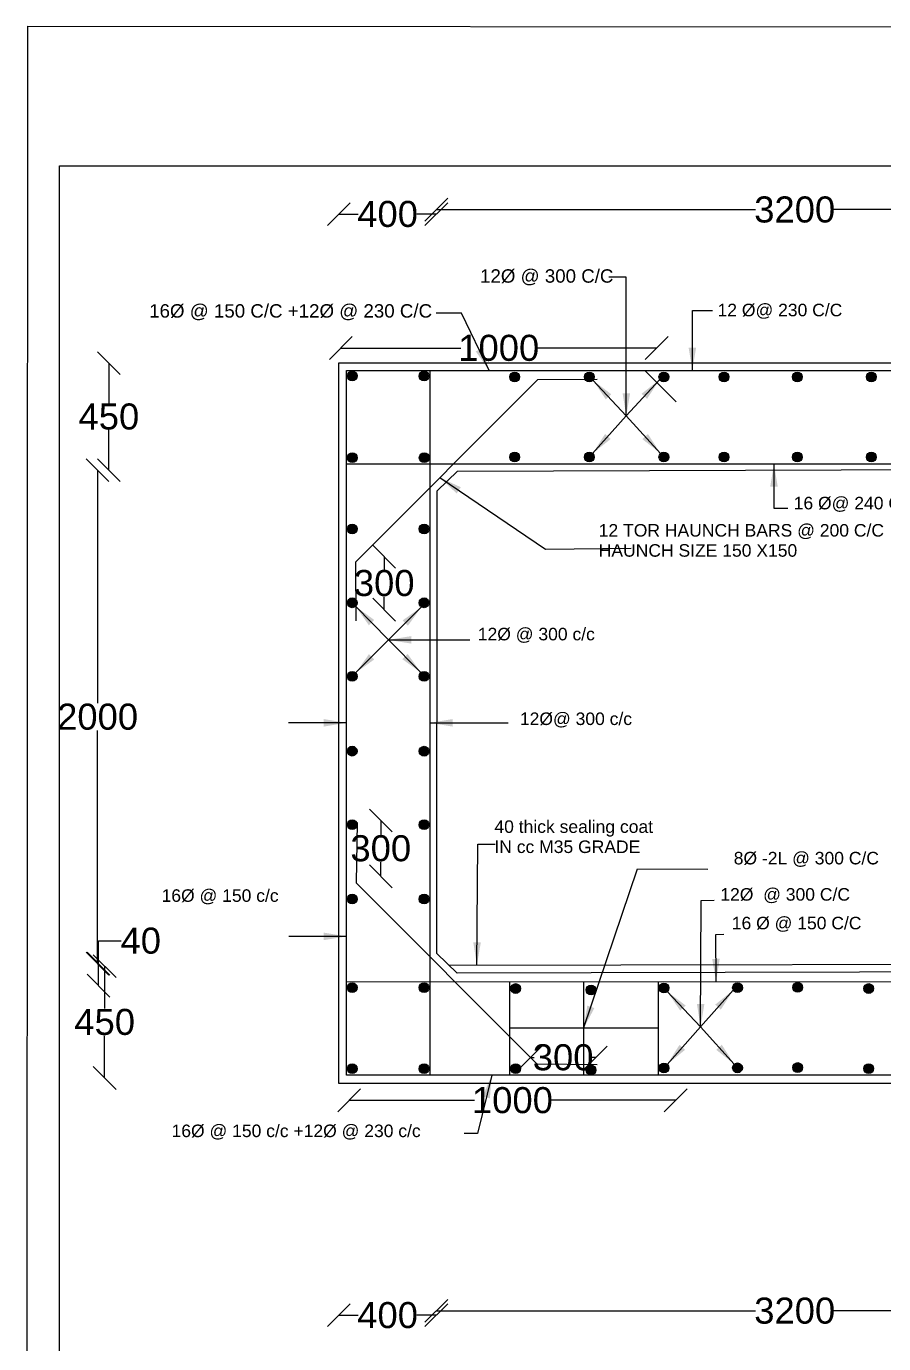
# Model space of a CAD drawing. Header units: metres. Extents: x -13745 to -12608, y -64300 to -63508.
# Drawn here: x -13744.6 to -13481.5, y -63912 to -63507.6 of the extents above; entities that cross this region are included whole.
import ezdxf

# ---------------------------------------------------------------- set-up
doc = ezdxf.new("R2010")
doc.units = ezdxf.units.M
doc.header["$MEASUREMENT"] = 0
doc.layers.add('DRAWING', color=7, linetype='Continuous')
doc.styles.get("Standard").update_dxf_attribs({"font": 'ARIAL_1.TTF'})
doc.dimstyles.get("Standard").update_dxf_attribs({"dimtxt": 8, "dimasz": 7, "dimexe": 0.18, "dimexo": 0.0625, "dimgap": 0.09, "dimtad": 0, "dimtih": 1, "dimtoh": 1, "dimdec": 0, "dimzin": 0, "dimdsep": 46, "dimtxsty": 'Standard', "dimblk": 'OBLIQUE', "dimcen": 0, "dimse1": 1, "dimse2": 1, "dimadec": 0, "dimazin": 0, "dimtfac": 1, "dimtdec": 0, "dimtofl": 0, "dimtmove": 0, "dimatfit": 3, "dimfxl": 0, "dimtolj": 1, "dimtzin": 0, "dimarcsym": 0})
picture_1 = doc.add_image_def('image1.jpg', size_in_pixel=(4746, 3309))

# ---------------------------------------------------------------- blocks, each defined once
blk = doc.blocks.new('_Oblique')
at = {"color": 0, "linetype": 'ByBlock', "lineweight": -2}
blk.add_line((-0.5, -0.5), (0.5, 0.5), dxfattribs=at)
blk = doc.blocks.new('*D5')
at = {"layer": 'Defpoints', "color": 0}
for p in [(-13648.71, -63564.89), (-13618.81, -63565.21), (-13618.81, -63565.21)]:
    blk.add_point(p, dxfattribs=at)
at = {"layer": 'DRAWING', "color": 0, "lineweight": -2}
for p, q in [((-13648.71, -63565.21), (-13642.84, -63565.21)), ((-13618.81, -63565.21), (-13624.69, -63565.21))]:
    blk.add_line(p, q, dxfattribs=at)
at = {"layer": 'DRAWING', "color": 0, "lineweight": -2, "xscale": 7, "yscale": 7, "zscale": 7, "rotation": 180}
blk.add_blockref('_Oblique', (-13648.71, -63565.21), dxfattribs=at)
at = {"layer": 'DRAWING', "color": 0, "lineweight": -2, "xscale": 7, "yscale": 7, "zscale": 7}
blk.add_blockref('_Oblique', (-13618.81, -63565.21), dxfattribs=at)
at = {"layer": 'DRAWING', "color": 0, "insert": (-13633.76, -63565.21), "char_height": 8, "attachment_point": 5}
blk.add_mtext('\\A1;400', dxfattribs=at)
blk = doc.blocks.new('*D6')
at = {"layer": 'Defpoints', "color": 0}
for p in [(-13618.81, -63565.21), (-13398.77, -63563.84), (-13398.77, -63564.09)]:
    blk.add_point(p, dxfattribs=at)
at = {"layer": 'DRAWING', "color": 0, "lineweight": -2}
for p, q in [((-13618.81, -63563.84), (-13520.81, -63563.84)), ((-13398.77, -63563.84), (-13496.77, -63563.84))]:
    blk.add_line(p, q, dxfattribs=at)
at = {"layer": 'DRAWING', "color": 0, "lineweight": -2, "xscale": 7, "yscale": 7, "zscale": 7, "rotation": 180}
blk.add_blockref('_Oblique', (-13618.81, -63563.84), dxfattribs=at)
at = {"layer": 'DRAWING', "color": 0, "lineweight": -2, "xscale": 7, "yscale": 7, "zscale": 7}
blk.add_blockref('_Oblique', (-13398.77, -63563.84), dxfattribs=at)
at = {"layer": 'DRAWING', "color": 0, "insert": (-13508.79, -63563.84), "char_height": 8, "attachment_point": 5}
blk.add_mtext('\\A1;3200', dxfattribs=at)
blk = doc.blocks.new('*D12')
at = {"layer": 'Defpoints', "color": 0}
for p in [(-13648.1, -63607.02), (-13551.18, -63606.32), (-13551.18, -63607.02)]:
    blk.add_point(p, dxfattribs=at)
at = {"layer": 'DRAWING', "color": 0, "lineweight": -2}
for p, q in [((-13648.1, -63606.32), (-13611.29, -63606.32)), ((-13551.18, -63606.32), (-13588, -63606.32))]:
    blk.add_line(p, q, dxfattribs=at)
at = {"layer": 'DRAWING', "color": 0, "lineweight": -2, "xscale": 7, "yscale": 7, "zscale": 7, "rotation": 180}
blk.add_blockref('_Oblique', (-13648.1, -63606.32), dxfattribs=at)
at = {"layer": 'DRAWING', "color": 0, "lineweight": -2, "xscale": 7, "yscale": 7, "zscale": 7}
blk.add_blockref('_Oblique', (-13551.18, -63606.32), dxfattribs=at)
at = {"layer": 'DRAWING', "color": 0, "insert": (-13599.64, -63606.32), "char_height": 8, "attachment_point": 5}
blk.add_mtext('\\A1;1000', dxfattribs=at)
blk = doc.blocks.new('*D16')
at = {"layer": 'Defpoints', "color": 0}
for p in [(-13722.12, -63610.98), (-13722.12, -63643.81), (-13719.32, -63643.81)]:
    blk.add_point(p, dxfattribs=at)
at = {"layer": 'DRAWING', "color": 0, "lineweight": -2}
for p, q in [((-13719.32, -63610.98), (-13719.32, -63623.22)), ((-13719.32, -63643.81), (-13719.32, -63631.57))]:
    blk.add_line(p, q, dxfattribs=at)
at = {"layer": 'DRAWING', "color": 0, "lineweight": -2, "xscale": 7, "yscale": 7, "zscale": 7}
for p, rotation in [((-13719.32, -63610.98), 90), ((-13719.32, -63643.81), 270)]:
    blk.add_blockref('_Oblique', p, dxfattribs=dict(at, rotation=rotation))
at = {"layer": 'DRAWING', "color": 0, "insert": (-13719.32, -63627.4), "char_height": 8, "attachment_point": 5}
blk.add_mtext('\\A1;450', dxfattribs=at)
blk = doc.blocks.new('*D17')
at = {"layer": 'Defpoints', "color": 0}
for p in [(-13719.32, -63643.81), (-13722.78, -63795.34), (-13719.32, -63795.34)]:
    blk.add_point(p, dxfattribs=at)
at = {"layer": 'DRAWING', "color": 0, "lineweight": -2}
for p, q in [((-13722.78, -63643.81), (-13722.78, -63715.4)), ((-13722.78, -63795.34), (-13722.78, -63723.75))]:
    blk.add_line(p, q, dxfattribs=at)
at = {"layer": 'DRAWING', "color": 0, "lineweight": -2, "xscale": 7, "yscale": 7, "zscale": 7}
for p, rotation in [((-13722.78, -63643.81), 90), ((-13722.78, -63795.34), 270)]:
    blk.add_blockref('_Oblique', p, dxfattribs=dict(at, rotation=rotation))
at = {"layer": 'DRAWING', "color": 0, "insert": (-13722.78, -63719.57), "char_height": 8, "attachment_point": 5}
blk.add_mtext('\\A1;2000', dxfattribs=at)
blk = doc.blocks.new('*D18')
at = {"layer": 'Defpoints', "color": 0}
for p in [(-13722.78, -63795.34), (-13722.78, -63802.09), (-13722.5, -63802.09)]:
    blk.add_point(p, dxfattribs=at)
at = {"layer": 'DRAWING', "color": 0, "lineweight": -2}
for p, q in [((-13722.5, -63795.34), (-13722.5, -63788.34)), ((-13722.5, -63788.34), (-13715.5, -63788.34)), ((-13722.5, -63802.09), (-13722.5, -63795.34))]:
    blk.add_line(p, q, dxfattribs=at)
at = {"layer": 'DRAWING', "color": 0, "lineweight": -2, "xscale": 7, "yscale": 7, "zscale": 7}
for p, rotation in [((-13722.5, -63795.34), 90), ((-13722.5, -63802.09), 270)]:
    blk.add_blockref('_Oblique', p, dxfattribs=dict(at, rotation=rotation))
at = {"layer": 'DRAWING', "color": 0, "insert": (-13709.53, -63788.34), "char_height": 8, "attachment_point": 5}
blk.add_mtext('\\A1;40', dxfattribs=at)
blk = doc.blocks.new('*D19')
at = {"layer": 'Defpoints', "color": 0}
for p in [(-13721.96, -63796.15), (-13721.96, -63830.44), (-13720.61, -63830.44)]:
    blk.add_point(p, dxfattribs=at)
at = {"layer": 'DRAWING', "color": 0, "lineweight": -2}
for p, q in [((-13720.61, -63796.15), (-13720.61, -63809.12)), ((-13720.61, -63830.44), (-13720.61, -63817.47))]:
    blk.add_line(p, q, dxfattribs=at)
at = {"layer": 'DRAWING', "color": 0, "lineweight": -2, "xscale": 7, "yscale": 7, "zscale": 7}
for p, rotation in [((-13720.61, -63796.15), 90), ((-13720.61, -63830.44), 270)]:
    blk.add_blockref('_Oblique', p, dxfattribs=dict(at, rotation=rotation))
at = {"layer": 'DRAWING', "color": 0, "insert": (-13720.61, -63813.29), "char_height": 8, "attachment_point": 5}
blk.add_mtext('\\A1;450', dxfattribs=at)
blk = doc.blocks.new('*D20')
at = {"layer": 'Defpoints', "color": 0}
for p in [(-13641.91, -63670.38), (-13641.91, -63686.68), (-13634.81, -63686.68)]:
    blk.add_point(p, dxfattribs=at)
at = {"layer": 'DRAWING', "color": 0, "lineweight": -2}
for p, q in [((-13634.81, -63670.38), (-13634.81, -63674.36)), ((-13634.81, -63686.68), (-13634.81, -63682.71))]:
    blk.add_line(p, q, dxfattribs=at)
at = {"layer": 'DRAWING', "color": 0, "lineweight": -2, "xscale": 7, "yscale": 7, "zscale": 7}
for p, rotation in [((-13634.81, -63670.38), 90), ((-13634.81, -63686.68), 270)]:
    blk.add_blockref('_Oblique', p, dxfattribs=dict(at, rotation=rotation))
at = {"layer": 'DRAWING', "color": 0, "insert": (-13634.81, -63678.53), "char_height": 8, "attachment_point": 5}
blk.add_mtext('\\A1;300', dxfattribs=at)
blk = doc.blocks.new('*D36')
at = {"layer": 'Defpoints', "color": 0}
for p in [(-13638.74, -63751.42), (-13638.74, -63768.53), (-13635.86, -63768.53)]:
    blk.add_point(p, dxfattribs=at)
at = {"layer": 'DRAWING', "color": 0, "lineweight": -2}
for p, q in [((-13635.86, -63751.42), (-13635.86, -63755.8)), ((-13635.86, -63768.53), (-13635.86, -63764.15))]:
    blk.add_line(p, q, dxfattribs=at)
at = {"layer": 'DRAWING', "color": 0, "lineweight": -2, "xscale": 7, "yscale": 7, "zscale": 7}
for p, rotation in [((-13635.86, -63751.42), 90), ((-13635.86, -63768.53), 270)]:
    blk.add_blockref('_Oblique', p, dxfattribs=dict(at, rotation=rotation))
at = {"layer": 'DRAWING', "color": 0, "insert": (-13635.86, -63759.97), "char_height": 8, "attachment_point": 5}
blk.add_mtext('\\A1;300', dxfattribs=at)
blk = doc.blocks.new('*D37')
at = {"layer": 'Defpoints', "color": 0}
for p in [(-13645.54, -63836.26), (-13545.34, -63836.26), (-13545.34, -63837.31)]:
    blk.add_point(p, dxfattribs=at)
at = {"layer": 'DRAWING', "color": 0, "lineweight": -2}
for p, q in [((-13645.54, -63837.31), (-13607.09, -63837.31)), ((-13545.34, -63837.31), (-13583.8, -63837.31))]:
    blk.add_line(p, q, dxfattribs=at)
at = {"layer": 'DRAWING', "color": 0, "lineweight": -2, "xscale": 7, "yscale": 7, "zscale": 7, "rotation": 180}
blk.add_blockref('_Oblique', (-13645.54, -63837.31), dxfattribs=at)
at = {"layer": 'DRAWING', "color": 0, "lineweight": -2, "xscale": 7, "yscale": 7, "zscale": 7}
blk.add_blockref('_Oblique', (-13545.34, -63837.31), dxfattribs=at)
at = {"layer": 'DRAWING', "color": 0, "insert": (-13595.44, -63837.31), "char_height": 8, "attachment_point": 5}
blk.add_mtext('\\A1;1000', dxfattribs=at)
blk = doc.blocks.new('*D38')
at = {"layer": 'Defpoints', "color": 0}
for p in [(-13589.89, -63824.2), (-13569.86, -63824.15), (-13569.86, -63824.2)]:
    blk.add_point(p, dxfattribs=at)
at = {"layer": 'DRAWING', "color": 0, "lineweight": -2}
for p, q in [((-13589.89, -63824.15), (-13588.79, -63824.15)), ((-13569.86, -63824.15), (-13570.96, -63824.15))]:
    blk.add_line(p, q, dxfattribs=at)
at = {"layer": 'DRAWING', "color": 0, "lineweight": -2, "xscale": 7, "yscale": 7, "zscale": 7, "rotation": 180}
blk.add_blockref('_Oblique', (-13589.89, -63824.15), dxfattribs=at)
at = {"layer": 'DRAWING', "color": 0, "lineweight": -2, "xscale": 7, "yscale": 7, "zscale": 7}
blk.add_blockref('_Oblique', (-13569.86, -63824.15), dxfattribs=at)
at = {"layer": 'DRAWING', "color": 0, "insert": (-13579.88, -63824.15), "char_height": 8, "attachment_point": 5}
blk.add_mtext('\\A1;300', dxfattribs=at)
blk = doc.blocks.new('*D51')
at = {"layer": 'Defpoints', "color": 0}
for p in [(-13648.71, -63902.99), (-13618.81, -63903.31), (-13618.81, -63903.31)]:
    blk.add_point(p, dxfattribs=at)
at = {"layer": 'DRAWING', "color": 0, "lineweight": -2}
for p, q in [((-13648.71, -63903.31), (-13642.84, -63903.31)), ((-13618.81, -63903.31), (-13624.69, -63903.31))]:
    blk.add_line(p, q, dxfattribs=at)
at = {"layer": 'DRAWING', "color": 0, "lineweight": -2, "xscale": 7, "yscale": 7, "zscale": 7, "rotation": 180}
blk.add_blockref('_Oblique', (-13648.71, -63903.31), dxfattribs=at)
at = {"layer": 'DRAWING', "color": 0, "lineweight": -2, "xscale": 7, "yscale": 7, "zscale": 7}
blk.add_blockref('_Oblique', (-13618.81, -63903.31), dxfattribs=at)
at = {"layer": 'DRAWING', "color": 0, "insert": (-13633.76, -63903.31), "char_height": 8, "attachment_point": 5}
blk.add_mtext('\\A1;400', dxfattribs=at)
blk = doc.blocks.new('*D52')
at = {"layer": 'Defpoints', "color": 0}
for p in [(-13398.77, -63901.94), (-13398.77, -63902.19), (-13618.81, -63903.31)]:
    blk.add_point(p, dxfattribs=at)
at = {"layer": 'DRAWING', "color": 0, "lineweight": -2}
for p, q in [((-13618.81, -63901.94), (-13520.81, -63901.94)), ((-13398.77, -63901.94), (-13496.77, -63901.94))]:
    blk.add_line(p, q, dxfattribs=at)
at = {"layer": 'DRAWING', "color": 0, "lineweight": -2, "xscale": 7, "yscale": 7, "zscale": 7, "rotation": 180}
blk.add_blockref('_Oblique', (-13618.81, -63901.94), dxfattribs=at)
at = {"layer": 'DRAWING', "color": 0, "lineweight": -2, "xscale": 7, "yscale": 7, "zscale": 7}
blk.add_blockref('_Oblique', (-13398.77, -63901.94), dxfattribs=at)
at = {"layer": 'DRAWING', "color": 0, "insert": (-13508.79, -63901.94), "char_height": 8, "attachment_point": 5}
blk.add_mtext('\\A1;3200', dxfattribs=at)

msp = doc.modelspace()

# ---------------------------------------------------------------- hatches: boundary and pattern name
at = {"layer": 'DRAWING'}
h = msp.add_hatch(color=256, dxfattribs=at)
edge = h.paths.add_edge_path()
edge.add_arc((-13644.63, -63614.91), 1.5, 0, 360)
h = msp.add_hatch(color=256, dxfattribs=at)
edge = h.paths.add_edge_path()
edge.add_arc((-13622.55, -63614.93), 1.5, 0, 360)
h = msp.add_hatch(color=256, dxfattribs=at)
edge = h.paths.add_edge_path()
edge.add_arc((-13594.76, -63615.2), 1.5, 0, 360)
h = msp.add_hatch(color=256, dxfattribs=at)
edge = h.paths.add_edge_path()
edge.add_arc((-13571.83, -63615.2), 1.5, 0, 360)
h = msp.add_hatch(color=256, dxfattribs=at)
edge = h.paths.add_edge_path()
edge.add_arc((-13548.96, -63615.2), 1.5, 0, 360)
h = msp.add_hatch(color=256, dxfattribs=at)
edge = h.paths.add_edge_path()
edge.add_arc((-13530.48, -63615.2), 1.5, 0, 360)
h = msp.add_hatch(color=256, dxfattribs=at)
edge = h.paths.add_edge_path()
edge.add_arc((-13507.99, -63615.2), 1.5, 0, 360)
h = msp.add_hatch(color=256, dxfattribs=at)
edge = h.paths.add_edge_path()
edge.add_arc((-13485.29, -63615.2), 1.5, 0, 360)
h = msp.add_hatch(color=256, dxfattribs=at)
edge = h.paths.add_edge_path()
edge.add_arc((-13644.61, -63640), 1.5, 0, 360)
h = msp.add_hatch(color=256, dxfattribs=at)
edge = h.paths.add_edge_path()
edge.add_arc((-13622.52, -63640.02), 1.5, 0, 360)
h = msp.add_hatch(color=256, dxfattribs=at)
edge = h.paths.add_edge_path()
edge.add_arc((-13594.76, -63639.8), 1.5, 0, 360)
h = msp.add_hatch(color=256, dxfattribs=at)
edge = h.paths.add_edge_path()
edge.add_arc((-13571.83, -63639.8), 1.5, 0, 360)
h = msp.add_hatch(color=256, dxfattribs=at)
edge = h.paths.add_edge_path()
edge.add_arc((-13548.96, -63639.8), 1.5, 0, 360)
h = msp.add_hatch(color=256, dxfattribs=at)
edge = h.paths.add_edge_path()
edge.add_arc((-13530.48, -63639.8), 1.5, 0, 360)
h = msp.add_hatch(color=256, dxfattribs=at)
edge = h.paths.add_edge_path()
edge.add_arc((-13507.99, -63639.8), 1.5, 0, 360)
h = msp.add_hatch(color=256, dxfattribs=at)
edge = h.paths.add_edge_path()
edge.add_arc((-13485.29, -63639.8), 1.5, 0, 360)
h = msp.add_hatch(color=256, dxfattribs=at)
edge = h.paths.add_edge_path()
edge.add_arc((-13644.63, -63661.87), 1.5, 0, 360)
h = msp.add_hatch(color=256, dxfattribs=at)
edge = h.paths.add_edge_path()
edge.add_arc((-13622.55, -63661.89), 1.5, 0, 360)
h = msp.add_hatch(color=256, dxfattribs=at)
edge = h.paths.add_edge_path()
edge.add_arc((-13644.63, -63684.55), 1.5, 0, 360)
h = msp.add_hatch(color=256, dxfattribs=at)
edge = h.paths.add_edge_path()
edge.add_arc((-13622.55, -63684.56), 1.5, 0, 360)
h = msp.add_hatch(color=256, dxfattribs=at)
edge = h.paths.add_edge_path()
edge.add_arc((-13644.63, -63707.14), 1.5, 0, 360)
h = msp.add_hatch(color=256, dxfattribs=at)
edge = h.paths.add_edge_path()
edge.add_arc((-13622.55, -63707.16), 1.5, 0, 360)
h = msp.add_hatch(color=256, dxfattribs=at)
edge = h.paths.add_edge_path()
edge.add_arc((-13644.63, -63730.1), 1.5, 0, 360)
h = msp.add_hatch(color=256, dxfattribs=at)
edge = h.paths.add_edge_path()
edge.add_arc((-13622.55, -63730.11), 1.5, 0, 360)
h = msp.add_hatch(color=256, dxfattribs=at)
edge = h.paths.add_edge_path()
edge.add_arc((-13644.63, -63752.67), 1.5, 0, 360)
h = msp.add_hatch(color=256, dxfattribs=at)
edge = h.paths.add_edge_path()
edge.add_arc((-13622.55, -63752.68), 1.5, 0, 360)
h = msp.add_hatch(color=256, dxfattribs=at)
edge = h.paths.add_edge_path()
edge.add_arc((-13644.63, -63775.52), 1.5, 0, 360)
h = msp.add_hatch(color=256, dxfattribs=at)
edge = h.paths.add_edge_path()
edge.add_arc((-13622.55, -63775.53), 1.5, 0, 360)
h = msp.add_hatch(color=256, dxfattribs=at)
edge = h.paths.add_edge_path()
edge.add_arc((-13644.63, -63802.69), 1.5, 0, 360)
h = msp.add_hatch(color=256, dxfattribs=at)
edge = h.paths.add_edge_path()
edge.add_arc((-13622.55, -63802.7), 1.5, 0, 360)
h = msp.add_hatch(color=256, dxfattribs=at)
edge = h.paths.add_edge_path()
edge.add_arc((-13548.94, -63802.8), 1.5, 0, 360)
h = msp.add_hatch(color=256, dxfattribs=at)
edge = h.paths.add_edge_path()
edge.add_arc((-13526.35, -63802.75), 1.5, 0, 360)
h = msp.add_hatch(color=256, dxfattribs=at)
edge = h.paths.add_edge_path()
edge.add_arc((-13507.86, -63802.65), 1.5, 0, 360)
h = msp.add_hatch(color=256, dxfattribs=at)
edge = h.paths.add_edge_path()
edge.add_arc((-13594.46, -63802.99), 1.5, 0, 360)
h = msp.add_hatch(color=256, dxfattribs=at)
edge = h.paths.add_edge_path()
edge.add_arc((-13571.31, -63803.42), 1.5, 0, 360)
h = msp.add_hatch(color=256, dxfattribs=at)
edge = h.paths.add_edge_path()
edge.add_arc((-13486.06, -63802.99), 1.5, 0, 360)
h = msp.add_hatch(color=256, dxfattribs=at)
edge = h.paths.add_edge_path()
edge.add_arc((-13644.63, -63827.6), 1.5, 0, 360)
h = msp.add_hatch(color=256, dxfattribs=at)
edge = h.paths.add_edge_path()
edge.add_arc((-13622.55, -63827.62), 1.5, 0, 360)
h = msp.add_hatch(color=256, dxfattribs=at)
edge = h.paths.add_edge_path()
edge.add_arc((-13594.46, -63827.59), 1.5, 0, 360)
h = msp.add_hatch(color=256, dxfattribs=at)
edge = h.paths.add_edge_path()
edge.add_arc((-13571.31, -63828.02), 1.5, 0, 360)
h = msp.add_hatch(color=256, dxfattribs=at)
edge = h.paths.add_edge_path()
edge.add_arc((-13548.94, -63827.4), 1.5, 0, 360)
h = msp.add_hatch(color=256, dxfattribs=at)
edge = h.paths.add_edge_path()
edge.add_arc((-13526.35, -63827.35), 1.5, 0, 360)
h = msp.add_hatch(color=256, dxfattribs=at)
edge = h.paths.add_edge_path()
edge.add_arc((-13507.86, -63827.25), 1.5, 0, 360)
h = msp.add_hatch(color=256, dxfattribs=at)
edge = h.paths.add_edge_path()
edge.add_arc((-13486.06, -63827.59), 1.5, 0, 360)

# ---------------------------------------------------------------- linework, layer by layer
for points in [[(-13734.52, -63550.38), (-12636.08, -63550.38), (-12636.08, -64276.91), (-13734.52, -64276.91)], [(-13648.75, -63610.82), (-12878.51, -63610.82), (-12878.51, -63832.17), (-13648.75, -63832.17)], [(-13646.35, -63613.18), (-12880.99, -63613.18), (-12880.99, -63829.63), (-13646.35, -63829.63)]]:
    msp.add_lwpolyline(points, close=True, dxfattribs=at)
for points in [[(-13620.8, -63613.18), (-13620.8, -63829.63)], [(-13554.77, -63613.18), (-13545.18, -63622.88)], [(-13643.37, -63690.06), (-13643.5, -63671.98), (-13587.68, -63615.96), (-13569.46, -63615.9)], [(-13646.35, -63641.91), (-12880.99, -63641.91)], [(-13618.53, -63650.17), (-13612.35, -63644.09), (-13406.16, -63643.4), (-13400.12, -63649.73), (-13400.54, -63791.71), (-13406.63, -63797.79), (-13612.43, -63798.22), (-13618.62, -63792.19), (-13618.53, -63650.17)], [(-13643.15, -63751.97), (-13643.43, -63770.51), (-13587.93, -63826.16), (-13569.4, -63826.33)], [(-13614.88, -63795.84), (-13404.22, -63795.39)], [(-13646.35, -63800.8), (-12880.99, -63801.28)], [(-13596.39, -63800.83), (-13596.39, -63829.63)], [(-13573.61, -63800.85), (-13573.61, -63829.63)], [(-13550.71, -63800.86), (-13550.71, -63829.63)], [(-13550.71, -63815.17), (-13596.39, -63815.17)]]:
    msp.add_lwpolyline(points, dxfattribs=at)
for centre in [(-13644.63, -63614.91), (-13622.55, -63614.93), (-13594.76, -63615.2), (-13571.83, -63615.2), (-13548.96, -63615.2), (-13530.48, -63615.2), (-13507.99, -63615.2), (-13485.29, -63615.2), (-13644.61, -63640), (-13622.52, -63640.02), (-13594.76, -63639.8), (-13571.83, -63639.8), (-13548.96, -63639.8), (-13530.48, -63639.8), (-13507.99, -63639.8), (-13485.29, -63639.8), (-13644.63, -63661.87), (-13622.55, -63661.89), (-13644.63, -63684.55), (-13622.55, -63684.56), (-13644.63, -63707.14), (-13622.55, -63707.16), (-13644.63, -63730.1), (-13622.55, -63730.11), (-13644.63, -63752.67), (-13622.55, -63752.68), (-13644.63, -63775.52), (-13622.55, -63775.53), (-13644.63, -63802.69), (-13622.55, -63802.7), (-13548.94, -63802.8), (-13526.35, -63802.75), (-13507.86, -63802.65), (-13594.46, -63802.99), (-13571.31, -63803.42), (-13486.06, -63802.99), (-13644.63, -63827.6), (-13622.55, -63827.62), (-13594.46, -63827.59), (-13571.31, -63828.02), (-13548.94, -63827.4), (-13526.35, -63827.35), (-13507.86, -63827.25), (-13486.06, -63827.59)]:
    msp.add_circle(centre, 1.5, dxfattribs=at)

# ---------------------------------------------------------------- texts
for s, height, p in [('12Ø @ 300 C/C', 4.1117, (-13605.38, -63586.26)), ('16Ø @ 150 C/C +12Ø @ 230 C/C', 4.1117, (-13706.95, -63596.98)), ('12 Ø@ 230 C/C', 3.8472, (-13532.48, -63596.58)), ('16 Ø@ 240 C/C', 3.8472, (-13509.1, -63655.86)), ('12 TOR HAUNCH BARS @ 200 C/C', 3.8472, (-13568.95, -63664.22)), ('HAUNCH SIZE 150 X150', 3.8472, (-13568.95, -63670.4)), ('12Ø @ 300 c/c ', 3.8472, (-13606.07, -63696.08)), ('12Ø@ 300 c/c', 3.8472, (-13593.15, -63722.08)), ('40 thick sealing coat ', 3.8472, (-13600.97, -63755.2)), ('IN cc M35 GRADE', 3.8472, (-13600.97, -63761.38)), ('8Ø -2L @ 300 C/C', 3.8472, (-13527.51, -63764.87)), ('16Ø @ 150 c/c', 3.8472, (-13703.14, -63776.37)), ('12Ø  @ 300 C/C', 3.8472, (-13531.62, -63776.01)), ('16 Ø @ 150 C/C', 3.8472, (-13528.1, -63784.81)), ('16Ø @ 150 c/c +12Ø @ 230 c/c', 3.8472, (-13700.08, -63848.61))]:
    msp.add_text(s, height=height, dxfattribs=at).set_placement(p)

# ---------------------------------------------------------------- dimensions: what is measured, and where the dimension line sits
for base, p1, p2, text, picture, middle in [((-13398.77, -63563.84), (-13618.81, -63565.21), (-13398.77, -63564.09), '3200', '*D6', (-13508.79, -63563.84)), ((-13618.81, -63565.21), (-13648.71, -63564.89), (-13618.81, -63565.21), '400', '*D5', (-13633.76, -63565.21)), ((-13551.18, -63606.32), (-13648.1, -63607.02), (-13551.18, -63607.02), '1000', '*D12', (-13599.64, -63606.32)), ((-13569.86, -63824.15), (-13589.89, -63824.2), (-13569.86, -63824.2), '300', '*D38', (-13579.88, -63824.15)), ((-13545.34, -63837.31), (-13645.54, -63836.26), (-13545.34, -63836.26), '1000', '*D37', (-13595.44, -63837.31)), ((-13618.81, -63903.31), (-13648.71, -63902.99), (-13618.81, -63903.31), '400', '*D51', (-13633.76, -63903.31)), ((-13398.77, -63901.94), (-13618.81, -63903.31), (-13398.77, -63902.19), '3200', '*D52', (-13508.79, -63901.94))]:
    dim = msp.add_linear_dim(base=base, p1=p1, p2=p2, text=text, dimstyle='Standard', dxfattribs=at)
    dim.commit()
    dim.dimension.update_dxf_attribs({"geometry": picture, "text_midpoint": middle})
for base, p1, p2, text, picture, middle in [((-13719.32, -63643.81), (-13722.12, -63610.98), (-13722.12, -63643.81), '450', '*D16', (-13719.32, -63627.4)), ((-13722.78, -63795.34), (-13719.32, -63643.81), (-13719.32, -63795.34), '2000', '*D17', (-13722.78, -63719.57)), ((-13634.81, -63686.68), (-13641.91, -63670.38), (-13641.91, -63686.68), '300', '*D20', (-13634.81, -63678.53)), ((-13635.86, -63768.53), (-13638.74, -63751.42), (-13638.74, -63768.53), '300', '*D36', (-13635.86, -63759.97)), ((-13720.61, -63830.44), (-13721.96, -63796.15), (-13721.96, -63830.44), '450', '*D19', (-13720.61, -63813.29))]:
    dim = msp.add_linear_dim(base=base, p1=p1, p2=p2, angle=90, text=text, dimstyle='Standard', dxfattribs=at)
    dim.commit()
    dim.dimension.update_dxf_attribs({"geometry": picture, "text_midpoint": middle})
dim = msp.add_linear_dim(base=(-13722.5, -63802.09), p1=(-13722.78, -63795.34), p2=(-13722.78, -63802.09), angle=90, text='40', dimstyle='Standard', dxfattribs=at)
dim.commit()
dim.dimension.update_dxf_attribs({"geometry": '*D18', "text_midpoint": (-13709.53, -63788.34), "dimtype": 160})

# ---------------------------------------------------------------- pictures from other files: only their frames are drawn
at = {"color": 2}
image = msp.add_image(picture_1, insert=(-13744.65, -64299.66), size_in_units=(1136.1, 792.11), rotation=-0.03534, dxfattribs=dict(at, fade=36))
image.dxf.flags = 7

# ---------------------------------------------------------------- leaders
at = {"layer": 'DRAWING'}
for points in [[(-13560.48, -63627.19), (-13560.48, -63584.55), (-13565.87, -63584.55)], [(-13540.21, -63613.18), (-13540.21, -63594.82), (-13534.07, -63594.82)], [(-13602.61, -63613.18), (-13611.1, -63595.58), (-13618.9, -63595.58)], [(-13570.71, -63616.2), (-13560.48, -63627.19)], [(-13550.24, -63615.99), (-13560.48, -63627.19)], [(-13570.82, -63638.68), (-13560.48, -63627.19)], [(-13549.97, -63638.69), (-13560.48, -63627.19)], [(-13515.16, -63641.91), (-13515.16, -63655.52), (-13510.92, -63655.52)], [(-13617.71, -63646.1), (-13585.26, -63668.09), (-13559, -63667.81)], [(-13643.59, -63685.62), (-13633.51, -63695.93)], [(-13623.37, -63685.82), (-13633.51, -63695.93)], [(-13643.57, -63706.08), (-13633.51, -63695.93)], [(-13633.51, -63695.93), (-13608.47, -63695.93)], [(-13623.51, -63706), (-13633.51, -63695.93)], [(-13646.35, -63721.41), (-13664.17, -63721.41)], [(-13620.8, -63721.41), (-13596.76, -63721.41)], [(-13606.35, -63795.82), (-13606.06, -63758.71), (-13600.73, -63758.71)], [(-13573.61, -63815.24), (-13557.01, -63766.21), (-13535.49, -63766.3)], [(-13537.69, -63814.72), (-13537.52, -63775.93), (-13533.48, -63775.84)], [(-13646.35, -63786.98), (-13664.1, -63786.98)], [(-13532.93, -63800.87), (-13533.01, -63786.35), (-13530.55, -63786.32)], [(-13547.91, -63803.9), (-13537.69, -63814.72)], [(-13527.67, -63803.47), (-13537.69, -63814.72)], [(-13547.95, -63826.28), (-13537.69, -63814.72)], [(-13527.35, -63826.23), (-13537.69, -63814.72)], [(-13601.8, -63829.63), (-13606.21, -63847.45), (-13610.25, -63847.45)]]:
    msp.add_leader(points, dimstyle='Standard', override={"dimgap": 0.09, "dimtad": 0}, dxfattribs=at)

doc.saveas('drawing.dxf')
